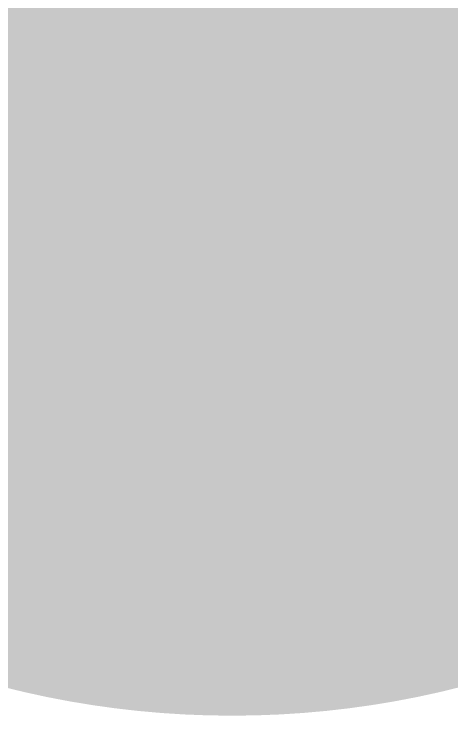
# Model space of a CAD drawing. Header units: inches. Extents: x 22 to 371, y 55 to 284.
# Drawn here: x 70.9971 to 71.1884, y 176.8822 to 177.1887 of the extents above; entities that cross this region are included whole.
import ezdxf

# ---------------------------------------------------------------- set-up
doc = ezdxf.new("R2010")
doc.units = ezdxf.units.IN
for name, color, linetype in [('Bottom Layer', 5, 'Continuous'), ('Bottom Solder', 6, 'Continuous'), ('Drill Drawing', 1, 'Continuous'), ('Layer 1', 16, 'Continuous'), ('Layer 2', 76, 'Continuous'), ('Top Layer', 1, 'Continuous'), ('Top Solder', 216, 'Continuous'), ('Via Holes', 16, 'Continuous')]:
    doc.layers.add(name, color=color, linetype=linetype)

msp = doc.modelspace()

# ---------------------------------------------------------------- hatches: boundary and pattern name
at = {"layer": 'Bottom Layer'}
h = msp.add_hatch(color=5, dxfattribs=at)
edge = h.paths.add_edge_path()
edge.add_arc((71.09231, 177.28391), 0.3, 0, 360)
at = {"layer": 'Bottom Solder'}
h = msp.add_hatch(color=6, dxfattribs=at)
edge = h.paths.add_edge_path()
edge.add_arc((71.09231, 177.28391), 0.4016, 0, 360)
at = {"layer": 'Layer 1'}
h = msp.add_hatch(color=16, dxfattribs=at)
edge = h.paths.add_edge_path()
edge.add_arc((71.09231, 177.28391), 0.3, 0, 360)
at = {"layer": 'Layer 2'}
h = msp.add_hatch(color=76, dxfattribs=at)
edge = h.paths.add_edge_path()
edge.add_arc((71.09231, 177.28391), 0.3, 0, 360)
at = {"layer": 'Top Layer'}
h = msp.add_hatch(color=1, dxfattribs=at)
edge = h.paths.add_edge_path()
edge.add_arc((71.09231, 177.28391), 0.3, 0, 360)
at = {"layer": 'Top Solder'}
h = msp.add_hatch(color=216, dxfattribs=at)
edge = h.paths.add_edge_path()
edge.add_arc((71.09231, 177.28391), 0.4016, 0, 360)
at = {"layer": 'Via Holes'}
h = msp.add_hatch(color=7, dxfattribs=at)
edge = h.paths.add_edge_path()
edge.add_arc((71.09231, 177.28391), 0.15, 0, 360)

# ---------------------------------------------------------------- linework, layer by layer
at = {"layer": 'Bottom Layer'}
msp.add_lwpolyline([(71.19647, 177.28391, 0.1778, 0.1778, 0), (71.40757, 177.07281, 0.1778, 0.1778, 0)], format="xyseb", dxfattribs=at)
at = {"layer": 'Drill Drawing'}
for points in [[(70.83831, 177.02991, 0.0508, 0.0508, 0), (71.09231, 177.15691, 0.0508, 0.0508, 0)], [(71.09231, 177.15691, 0.0508, 0.0508, 0), (71.34631, 177.02991, 0.0508, 0.0508, 0)]]:
    msp.add_lwpolyline(points, format="xyseb", dxfattribs=at)
msp.add_lwpolyline([(71.07961, 177.15691, 0.0254, 0.0254, 1), (71.10501, 177.15691, 0.0254, 0.0254, 1)], format="xyseb", close=True, dxfattribs=at)
msp.add_lwpolyline([(71.07961, 177.15691, 0.0254, 0.0254, 1), (71.10501, 177.15691, 0.0254, 0.0254, 1)], format="xyseb", close=True, dxfattribs=at)

doc.saveas('drawing.dxf')
